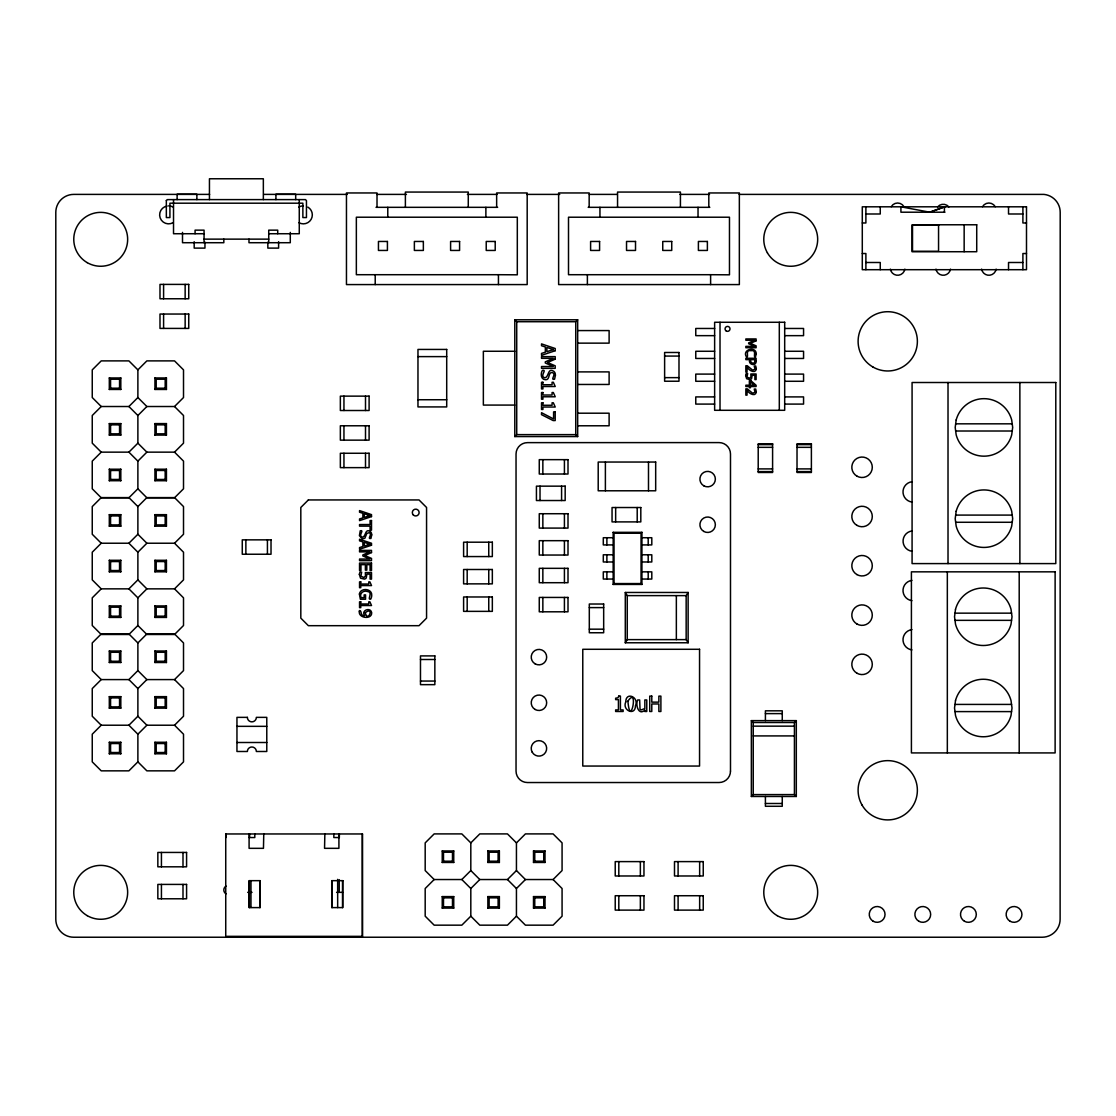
<?xml version="1.0" encoding="UTF-8"?>
<svg xmlns="http://www.w3.org/2000/svg" width="1116" height="1116" viewBox="0 0 1116 1116"><rect width="100%" height="100%" fill="white"/><g stroke="black" fill="none" stroke-linecap="round" stroke-linejoin="round"><path stroke-width="1.5" d="M263.767 833.959L263.46 848.327L249.091 848.327L249.091 833.959M324.854 833.959L324.547 848.327L338.915 848.327L338.915 833.959M625.295 642.774L627.262 639.621L627.262 595.623L625.295 592.47L688.126 592.47L688.126 642.774L625.295 642.774L625.295 592.47M688.126 642.774L686.159 639.621L686.159 595.623L688.126 592.47M109.312 389.456L110.568 388.201L119.552 388.201L120.807 389.456L120.807 377.961L109.312 377.961L109.312 389.456L120.807 389.456M119.552 388.201L119.552 379.217L120.807 377.961M137.882 397.533L146.866 406.517L174.528 406.517L183.512 397.533L183.512 369.87L174.528 360.887L146.866 360.887L137.882 369.87L137.882 397.533L128.898 406.517L101.235 406.517L92.251 415.501L92.251 443.164L101.235 452.147L128.898 452.147L137.882 461.131L137.882 488.794L128.898 497.778L101.235 497.778L92.251 488.794L92.251 461.131L101.235 452.147M109.312 435.087L110.568 433.831L119.552 433.831L120.807 435.087L120.807 423.592L109.312 423.592L109.312 435.087L120.807 435.087M119.552 433.831L119.552 424.847L120.807 423.592M154.943 389.456L156.198 388.201L165.182 388.201L166.437 389.456L166.437 377.961L154.943 377.961L154.943 389.456L166.437 389.456M165.182 388.201L165.182 379.217L166.437 377.961M128.898 452.147L137.882 443.164L137.882 415.501L146.866 406.517M109.312 480.717L110.568 479.462L119.552 479.462L120.807 480.717L120.807 469.222L109.312 469.222L109.312 480.717L120.807 480.717M119.552 479.462L119.552 470.478L120.807 469.222M154.943 435.087L156.198 433.831L165.182 433.831L166.437 435.087L166.437 423.592L154.943 423.592L154.943 435.087L166.437 435.087M165.182 433.831L165.182 424.847L166.437 423.592M137.882 461.131L146.866 452.147L174.528 452.147L183.512 443.164L183.512 415.501L174.528 406.517M109.312 526.166L110.568 524.911L119.552 524.911L120.807 526.166L109.312 526.166L109.312 514.671L120.807 514.671L120.807 526.166M109.312 514.671L110.568 515.927L119.552 515.927L120.807 514.671M154.943 480.717L156.198 479.462L165.182 479.462L166.437 480.717L166.437 469.222L154.943 469.222L154.943 480.717L166.437 480.717M165.182 479.462L165.182 470.478L166.437 469.222M137.882 534.257L146.866 543.227L174.528 543.227L183.512 534.257L183.512 506.58L174.528 497.596L146.866 497.596L137.882 506.58L137.882 534.257L128.898 543.227L101.235 543.227L92.251 552.211L92.251 579.874L101.235 588.857L128.898 588.857L137.882 597.841L137.882 625.504L128.898 634.488L101.235 634.488L92.251 625.504L92.251 597.841L101.235 588.857M109.312 571.797L110.568 570.541L119.552 570.541L120.807 571.797L120.807 560.302L109.312 560.302L109.312 571.797L120.807 571.797M119.552 570.541L119.552 561.557L120.807 560.302M154.943 526.166L156.198 524.911L165.182 524.911L166.437 526.166L166.437 514.671L154.943 514.671L154.943 526.166L166.437 526.166M154.943 514.671L156.198 515.927L165.182 515.927L166.437 514.671M128.898 588.857L137.882 579.874L137.882 552.211L146.866 543.227M109.312 617.427L110.568 616.172L119.552 616.172L120.807 617.427L120.807 605.932L109.312 605.932L109.312 617.427L120.807 617.427M119.552 616.172L119.552 607.188L120.807 605.932M154.943 571.797L156.198 570.541L165.182 570.541L166.437 571.797L166.437 560.302L154.943 560.302L154.943 571.797L166.437 571.797M165.182 570.541L165.182 561.557L166.437 560.302M137.882 597.841L146.866 588.857L174.528 588.857L183.512 597.841L183.512 625.504L174.528 634.488L146.866 634.488L137.882 625.504M174.528 588.857L183.512 579.874L183.512 552.211L174.528 543.227M109.312 662.513L110.568 661.258L119.552 661.258L120.807 662.513L109.312 662.513L109.312 651.019L120.807 651.019L120.807 662.513M119.552 661.258L119.552 652.274L120.807 651.019M154.943 617.427L156.198 616.172L165.182 616.172L166.437 617.427L166.437 605.932L154.943 605.932L154.943 617.427L166.437 617.427M165.182 616.172L165.182 607.188L166.437 605.932M137.882 670.604L146.866 679.588L174.528 679.588L183.512 670.604L183.512 642.942L174.528 633.958L146.866 633.958L137.882 642.942L137.882 670.604L128.898 679.588L101.235 679.588L92.251 688.572L92.251 716.235L101.235 725.219L128.898 725.219L137.882 734.202L137.882 761.865L128.898 770.849L101.235 770.849L92.251 761.865L92.251 734.202L101.235 725.219M109.312 708.144L110.568 706.888L119.552 706.888L120.807 708.144L120.807 696.649L109.312 696.649L109.312 708.144L120.807 708.144M119.552 706.888L119.552 697.905L120.807 696.649M154.943 662.513L156.198 661.258L165.182 661.258L166.437 662.513L154.943 662.513L154.943 651.019L166.437 651.019L166.437 662.513M165.182 661.258L165.182 652.274L166.437 651.019M128.898 725.219L137.882 716.235L137.882 688.572L146.866 679.588M109.312 753.774L110.568 752.519L119.552 752.519L120.807 753.774L120.807 742.279L109.312 742.279L109.312 753.774L120.807 753.774M119.552 752.519L119.552 743.535L120.807 742.279M154.943 708.144L156.198 706.888L165.182 706.888L166.437 708.144L166.437 696.649L154.943 696.649L154.943 708.144L166.437 708.144M154.943 696.649L156.198 697.905L165.182 697.905L166.437 696.649M137.882 734.202L146.866 725.219L174.528 725.219L183.512 734.202L183.512 761.865L174.528 770.849L146.866 770.849L137.882 761.865M577.67 436.565L575.744 434.626L575.744 321.715L577.67 319.79L514.797 319.79L514.797 436.565L577.67 436.565L577.67 319.79M174.528 725.219L183.512 716.235L183.512 688.572L174.528 679.588M154.943 753.774L156.198 752.519L165.182 752.519L166.437 753.774L166.437 742.279L154.943 742.279L154.943 753.774L166.437 753.774M165.182 752.519L165.182 743.535L166.437 742.279M514.797 436.565L516.722 434.626L516.722 321.715L514.797 319.79M641.923 584.435L641.058 583.57L641.058 533.197L641.923 532.332L613.172 532.332L613.172 584.435L641.923 584.435L641.923 532.332M613.172 584.435L614.037 583.57L614.037 533.197L613.172 532.332M442.243 862.459L443.498 861.203L452.482 861.203L453.738 862.459L442.243 862.459L442.243 850.964L453.738 850.964L453.738 862.459M442.243 850.964L443.498 852.219L452.482 852.219L453.738 850.964M434.166 879.534L425.182 888.517L425.182 916.18L434.166 925.164L461.829 925.164L470.812 916.18L470.812 888.517L461.829 879.534L434.166 879.534L425.182 870.55L425.182 842.887L434.166 833.903L461.829 833.903L470.812 842.887L470.812 870.55L461.829 879.534M470.812 842.887L479.796 833.903L507.459 833.903L516.443 842.887L516.443 870.55L507.459 879.534L479.796 879.534L470.812 888.517M442.243 908.089L443.498 906.834L452.482 906.834L453.738 908.089L442.243 908.089L442.243 896.594L453.738 896.594L453.738 908.089M442.243 896.594L443.498 897.85L452.482 897.85L453.738 896.594M487.873 862.459L489.129 861.203L498.113 861.203L499.368 862.459L487.873 862.459L487.873 850.964L499.368 850.964L499.368 862.459M487.873 850.964L489.129 852.219L498.113 852.219L499.368 850.964M516.443 842.887L525.427 833.903L553.09 833.903L562.073 842.887L562.073 870.55L553.09 879.534L525.427 879.534L516.443 870.55M487.873 908.089L489.129 906.834L498.113 906.834L499.368 908.089L487.873 908.089L487.873 896.594L499.368 896.594L499.368 908.089M498.113 906.834L498.113 897.85L499.368 896.594M533.504 862.459L534.759 861.203L543.743 861.203L544.999 862.459L533.504 862.459L533.504 850.964L544.999 850.964L544.999 862.459M533.504 850.964L534.759 852.219L543.743 852.219L544.999 850.964M470.812 916.18L479.796 925.164L507.459 925.164L516.443 916.18L516.443 888.517L525.427 879.534M533.504 908.089L534.759 906.834L543.743 906.834L544.999 908.089L533.504 908.089L533.504 896.594L544.999 896.594L544.999 908.089M543.743 906.834L543.743 897.85L544.999 896.594M796.308 796.475L794.425 794.592L794.425 722.512L796.308 720.629L751.361 720.629L751.361 796.475L796.308 796.475L796.308 720.629M751.361 796.475L753.244 794.592L753.244 722.512L751.361 720.629M944.931 212.207L900.919 212.207L900.919 206.809L929.823 212.207L944.457 206.809L944.387 212.207M929.823 212.207L944.931 206.809M209.627 194.393L73.768 194.393A17.968 17.968 0 0 0 55.8 212.361L55.8 919.263A17.968 17.968 0 0 0 73.768 937.231L1042.232 937.231A17.968 17.968 0 0 0 1060.116 919.263L1060.2 212.361A18.009 18.009 0 0 0 1043.948 194.393L739.141 194.393M263.627 194.393L347.229 194.393M376.845 194.393L406.447 194.393M467.409 194.393L497.025 194.393M526.64 194.393L559.73 194.393M589.346 194.393L617.204 194.393M679.909 194.393L709.525 194.393M376.008 207.325L497.652 207.325M588.174 207.325L709.818 207.325M865.89 213.993L880.259 213.993L880.259 206.809M1022.898 213.993L1008.529 213.993L1008.529 206.809M862.291 222.977L865.89 222.977L865.89 206.809M1026.497 222.977L1022.898 222.977L1022.898 206.809M204.061 233.732L173.524 233.732L173.524 199.611M268.733 233.732L299.269 233.732L299.269 199.611M204.061 239.131L268.733 239.131M862.291 253.527L865.89 253.527L865.89 269.695M1026.497 253.527L1022.898 253.527L1022.898 269.695M865.89 262.497L880.259 262.497L880.259 269.695M1022.898 262.497L1008.529 262.497L1008.529 269.695M498.447 274.703L356.353 274.703L356.353 217.215L517.308 217.215L517.308 274.815L498.447 274.703L498.447 284.58M710.613 274.703L568.504 274.703L568.504 217.215L729.473 217.215L729.473 274.815L710.613 274.703L710.613 284.58M516.722 321.715L575.744 321.715M714.631 328.467L695.77 328.467L695.77 335.651L714.631 335.651M784.688 328.467L803.562 328.467L803.562 335.651L784.688 335.651M577.67 330.573L609.113 330.573L609.113 343.142L577.67 343.142M514.797 351.261L483.354 351.261L483.354 405.08L514.797 405.08M714.631 351.275L695.77 351.275L695.77 358.459L714.631 358.459M784.688 351.275L803.562 351.275L803.562 358.459L784.688 358.459M664.62 356.074L678.988 356.074M417.97 356.618L446.707 356.618M577.67 371.893L609.113 371.893L609.113 384.462L577.67 384.462M714.631 374.097L695.77 374.097L695.77 381.281L714.631 381.281M784.688 374.097L803.562 374.097L803.562 381.281L784.688 381.281M664.62 377.64L678.988 377.64M109.312 377.961L110.568 379.217L119.552 379.217M154.943 377.961L156.198 379.217L165.182 379.217M714.631 396.905L695.77 396.905L695.77 404.09L714.631 404.09M784.688 396.905L803.562 396.905L803.562 404.09L784.688 404.09M417.97 399.737L446.707 399.737M577.67 413.199L609.113 413.199L609.113 425.782L577.67 425.782M955.673 423.829L1012.212 423.829M109.312 423.592L110.568 424.847L119.552 424.847M154.943 423.592L156.198 424.847L165.182 424.847M955.673 431.013L1012.212 431.013M516.722 434.626L575.744 434.626M758.21 444.642L772.593 444.642M797.019 444.642L811.388 444.642M758.21 447.335L772.593 447.335M797.019 447.335L811.388 447.335M758.21 468.901L772.593 468.901M797.019 468.901L811.388 468.901M109.312 469.222L110.568 470.478L119.552 470.478M154.943 469.222L156.198 470.478L165.182 470.478M758.21 471.594L772.593 471.594M797.019 471.594L811.388 471.594M955.673 515.09L1012.212 515.09M955.673 522.274L1012.212 522.274M614.037 533.197L641.058 533.197M613.172 537.731L603.296 537.731L603.296 544.915L613.172 544.915M641.923 537.731L651.8 537.731L651.8 544.915L641.923 544.915M613.172 554.792L603.296 554.792L603.296 561.976L613.172 561.976M641.923 554.792L651.8 554.792L651.8 561.976L641.923 561.976M109.312 560.302L110.568 561.557L119.552 561.557M154.943 560.302L156.198 561.557L165.182 561.557M613.172 571.852L603.296 571.852L603.296 579.051L613.172 579.051M641.923 571.852L651.8 571.852L651.8 579.051L641.923 579.051M614.037 583.57L641.058 583.57M627.262 595.623L686.159 595.623M109.312 605.932L110.568 607.188L119.552 607.188M154.943 605.932L156.198 607.188L165.182 607.188M589.304 607.606L603.672 607.606M955.003 613.158L1011.542 613.158M955.003 620.343L1011.542 620.343M589.304 629.173L603.672 629.173M627.262 639.621L686.159 639.621M109.312 651.019L110.568 652.274L119.552 652.274M154.943 651.019L156.198 652.274L165.182 652.274M420.481 659.5L434.849 659.5M420.481 681.053L434.849 681.053M109.312 696.649L110.568 697.905L119.552 697.905M955.003 704.419L1011.542 704.419M955.003 711.603L1011.542 711.603M765.409 713.612L782.26 713.612M753.244 722.512L794.425 722.512M753.244 726.153L794.425 726.153M236.955 726.335L266.78 726.335M753.244 735.918L794.425 735.918M236.955 742.503L266.78 742.503M109.312 742.279L110.568 743.535L119.552 743.535M154.943 742.279L156.198 743.535L165.182 743.535M753.244 794.592L794.425 794.592M765.409 803.492L782.26 803.492M362.519 833.959L225.739 833.959L225.739 936.352L362.574 936.352L362.393 833.959L362.268 936.352M249.091 837.544L254.797 837.544L254.797 833.959M338.971 837.544L333.837 837.544L333.837 833.959M247.682 892.34L252.035 892.34M336.586 892.34L342.584 892.34M487.873 896.594L489.129 897.85L498.113 897.85M533.504 896.594L534.759 897.85L543.743 897.85M137.882 369.87L128.898 360.887L101.235 360.887L92.251 369.87L92.251 397.533L101.235 406.517M128.898 406.517L137.882 415.501M174.528 452.147L183.512 461.131L183.512 488.794L174.528 497.778L146.866 497.778L137.882 488.794M137.882 443.164L146.866 452.147M553.09 879.534L562.073 888.517L562.073 916.18L553.09 925.164L525.427 925.164L516.443 916.18M137.882 506.58L128.898 497.596L101.235 497.596L92.251 506.58L92.251 534.257L101.235 543.227M507.459 879.534L516.443 888.517M470.812 870.55L479.796 879.534M128.898 543.227L137.882 552.211M137.882 579.874L146.866 588.857M137.882 642.942L128.898 633.958L101.235 633.958L92.251 642.942L92.251 670.604L101.235 679.588M128.898 679.588L137.882 688.572M137.882 716.235L146.866 725.219M1019.871 382.509L1019.871 563.594M1019.201 571.838L1019.201 752.923M964.154 224.776L964.154 251.728M948.014 382.509L948.014 563.594M947.331 571.838L947.331 752.923M782.26 720.629L782.26 710.822L765.409 710.822L765.409 720.629M782.26 796.475L782.26 806.282L765.409 806.282L765.409 796.475M779.303 322.273L779.303 410.297M720.015 322.273L720.015 410.297M708.813 207.325L708.813 192.956L739.35 192.956L739.35 284.58L558.628 284.58L558.628 192.956L589.164 192.956L589.164 207.325M699.648 861.608L699.648 875.976M699.648 895.73L699.648 910.112M698.03 207.325L698.03 217.215M680.425 207.325L680.425 192.064L617.553 192.064L617.553 207.325M678.096 861.608L678.096 875.976M678.096 895.73L678.096 910.112M676.352 595.623L676.352 639.621M648.494 462.038L648.494 490.789M648.201 537.731L648.201 544.915M648.201 554.792L648.201 561.976M648.201 571.852L648.201 579.051M640.361 861.608L640.361 875.976M640.361 895.73L640.361 910.112M637.208 507.529L637.208 521.897M618.808 861.608L618.808 875.976M618.808 895.73L618.808 910.112M615.655 507.529L615.655 521.897M606.881 537.731L606.881 544.915M606.881 554.792L606.881 561.976M606.881 571.852L606.881 579.051M605.388 462.038L605.388 490.789M599.948 207.325L599.948 217.215M587.379 274.703L587.379 284.58M564.417 459.653L564.417 474.021M564.417 513.723L564.417 528.091M564.417 540.674L564.417 555.043M564.417 568.337L564.417 582.705M564.417 597.437L564.417 611.805M561.585 486.158L561.585 500.526M543.743 852.219L543.743 861.203M542.85 459.653L542.85 474.021M542.85 513.723L542.85 528.091M542.85 540.674L542.85 555.043M542.85 568.337L542.85 582.705M542.85 597.437L542.85 611.805M540.018 486.158L540.018 500.526M534.759 852.219L534.759 861.203M534.759 897.85L534.759 906.834M498.113 852.219L498.113 861.203M496.648 207.325L496.648 192.956L527.184 192.956L527.184 284.58L346.462 284.58L346.462 192.956L377.013 192.956L377.013 207.325M489.129 852.219L489.129 861.203M489.129 897.85L489.129 906.834M488.752 542.195L488.752 556.563M488.752 569.495L488.752 583.863M488.752 596.976L488.752 611.359M485.879 207.325L485.879 217.215M468.274 207.325L468.274 192.064L405.387 192.064L405.387 207.325M467.185 542.195L467.185 556.563M467.185 569.495L467.185 583.863M467.185 596.976L467.185 611.359M452.482 852.219L452.482 861.203M452.482 897.85L452.482 906.834M443.498 852.219L443.498 861.203M443.498 897.85L443.498 906.834M387.782 207.325L387.782 217.215M375.213 274.703L375.213 284.58M365.504 396.138L365.504 410.507M365.504 425.782L365.504 440.15M365.504 453.263L365.504 467.632M343.951 396.138L343.951 410.507M343.951 425.782L343.951 440.15M343.951 453.263L343.951 467.632M342.514 880.663L342.514 907.601M339.348 833.959L339.348 837.544M339.222 879.701L339.222 892.34M337.66 879.366L337.66 907.573M332.038 880.663L332.038 907.601M295.684 199.611L295.684 194.212L275.931 194.212L275.917 199.611M290.286 232.407L290.286 242.716L248.98 242.716L248.98 239.131M278.609 241.726L278.609 248.115L267.84 248.115L267.84 242.116M277.717 233.732L277.717 230.147L268.733 230.147L268.733 242.716M267.421 539.851L267.421 554.234M263.348 199.611L263.348 178.769L209.445 178.769L209.445 199.611M259.875 880.663L259.875 907.601M250.974 880.663L250.974 907.447M249.579 833.959L249.579 837.544M249.398 880.663L249.398 907.601M245.869 539.851L245.869 554.234M225.99 833.959L225.99 837.544M223.828 239.131L223.828 242.716L182.508 242.716L182.508 232.407M204.953 242.116L204.953 248.115L194.184 248.115L194.184 241.726M204.061 242.716L204.061 230.147L195.077 230.147L195.077 233.732M196.876 199.611L196.876 194.212L177.137 194.212L177.109 199.611M185.144 284.399L185.144 298.767M185.144 314.042L185.144 328.411M182.996 852.443L182.996 866.811M182.996 884.416L182.996 898.785M165.182 515.927L165.182 524.911M165.182 697.905L165.182 706.888M163.592 284.399L163.592 298.767M163.592 314.042L163.592 328.411M161.429 852.443L161.429 866.811M161.429 884.416L161.429 898.785M156.198 379.217L156.198 388.201M156.198 424.847L156.198 433.831M156.198 470.478L156.198 479.462M156.198 515.927L156.198 524.911M156.198 561.557L156.198 570.541M156.198 607.188L156.198 616.172M156.198 652.274L156.198 661.258M156.198 697.905L156.198 706.888M156.198 743.535L156.198 752.519M119.552 515.927L119.552 524.911M110.568 379.217L110.568 388.201M110.568 424.847L110.568 433.831M110.568 470.478L110.568 479.462M110.568 515.927L110.568 524.911M110.568 561.557L110.568 570.541M110.568 607.188L110.568 616.172M110.568 652.274L110.568 661.258M110.568 697.905L110.568 706.888M110.568 743.535L110.568 752.519M226.018 893.874A4.492 4.492 0 0 1 226.018 886.09M911.939 649.889A10.239 10.239 0 0 1 911.939 629.577M911.939 600.673A10.239 10.239 0 0 1 911.939 580.362M911.939 551.262A10.239 10.239 0 0 1 911.939 530.965M911.939 502.047A10.239 10.239 0 0 1 911.939 481.735M173.106 222.656A8.984 8.984 0 0 1 160.174 217.941A8.984 8.984 0 0 1 167.079 206.028M168.614 205.888A8.984 8.984 0 0 1 173.106 207.102M307.849 207.102A8.984 8.984 0 0 1 311.127 219.364A8.984 8.984 0 0 1 298.865 222.656M298.865 207.102A8.984 8.984 0 0 1 303.357 205.888M904.881 269.137A7.366 7.366 0 0 1 890.359 269.137M996.142 269.137A7.366 7.366 0 0 1 981.62 269.137M891.238 206.697A7.366 7.366 0 0 1 904.002 206.697M982.498 206.697A7.366 7.366 0 0 1 995.263 206.697M950.511 269.137A7.366 7.366 0 0 1 935.989 269.137M937.593 206.92A7.366 7.366 0 0 1 948.907 206.92M625.783 701.88C621.849 710.432 635.423 716.416 635.45 705.731C639.356 697.193 625.825 691.195 625.783 701.88M627.917 701.113C630.219 729.878 638.994 685.057 627.917 701.113M756.104 360.845C756.801 366.732 747.748 365.044 749.673 359.631L745.851 359.631L745.851 358.278L756.104 358.278L756.104 360.845M371.712 534.885L370.944 538.442C366.606 539.516 372.884 534.159 369.229 532.681L366.857 533.406L364.82 538.331L362.254 538.833L359.394 535.694L360.259 530.77C364.793 529.654 357.985 535.485 361.891 537.075C366.16 537.926 364.597 527.826 370.205 531.495A3.808 3.808 0 0 1 371.475 533.281L371.712 534.885M555.433 375.143L554.554 379.203C549.602 380.43 556.772 374.306 552.587 372.632C547.705 371.433 550.453 380.277 545.417 379.733C540.814 379.607 540.437 373.539 542.348 370.442C547.524 369.173 539.753 375.827 544.203 377.654C549.086 378.617 547.3 367.066 553.717 371.265A4.352 4.352 0 0 1 555.154 373.302L555.433 375.143M359.352 611.233C357.901 618.362 372.298 619.924 371.67 612.586C370.456 606.672 360.608 610.466 364.695 615.627C359.924 616.688 362.1 610.117 359.478 610.55L359.352 611.233M359.338 574.349L360.468 578.144L364.332 579.106A2.971 2.971 0 0 0 366.229 577.962L366.913 574.112L370.094 574.112L370.094 579.12L371.502 579.12L371.502 572.564L365.337 572.564L365.504 576.037L363.942 577.516L360.859 576.163L361.668 572.173L359.98 572.062L359.338 574.349M745.669 375.506L746.646 378.756L749.952 379.593A2.539 2.539 0 0 0 751.584 378.603L752.17 375.297L754.89 375.297L754.89 379.593L756.104 379.593L756.104 373.972L750.817 373.972L750.956 376.957L749.617 378.226L746.981 377.069L747.678 373.553L746.213 373.553L745.669 375.506M166.34 200.545L166.34 217.564L169.925 217.564L169.925 203.196L302.868 203.196L302.868 217.564L306.454 217.564L306.454 200.685L305.519 199.611L167.414 199.611L166.34 200.545M756.313 368.601C755.797 374.46 748.487 370.247 747.023 367.038L747.023 372.088L745.851 372.088L745.851 365.755L747.288 365.755L752.602 370.149L755.016 369.187L754.235 366.048L755.685 365.964L756.313 368.601M756.313 391.688C755.797 397.547 748.487 393.334 747.023 390.126L747.023 395.162L745.851 395.162L745.851 388.842L747.288 388.842L752.602 393.237L755.016 392.274L754.235 389.052L755.685 389.052L756.313 391.688M359.408 594.033L360.342 599.222L365.56 599.222L365.56 594.884L364.165 594.884L364.165 597.646L361.068 597.646C358.975 593.461 363.663 589.89 367.527 591.48C373.539 592.094 366.592 600.087 370.693 599.166L371.056 598.371A7.659 7.659 0 0 0 371.712 595.26C372.2 588.369 360.356 587.421 359.408 594.033M756.285 353.842L755.42 357.008C752.658 357.636 757.429 349.378 750.956 350.647C744.539 349.42 749.31 357.622 746.548 357.008C741.429 349.685 755.992 345.611 756.285 353.842M754.932 360.761C755.379 365.002 749.255 363.174 750.831 359.631L754.932 359.631L754.932 360.761M365.253 612.656C367.68 623.509 374.92 605.667 365.253 612.656M956.175 419.979L955.198 427.428L956.175 434.863A28.737 28.737 0 0 0 1011.696 434.863L1012.686 427.428L1011.696 419.979A28.737 28.737 0 0 0 956.175 419.979M956.175 511.24L955.198 518.689L956.175 526.124A28.737 28.737 0 0 0 1011.696 526.124L1012.686 518.689L1011.696 511.24A28.737 28.737 0 0 0 956.175 511.24M955.505 609.308L954.529 616.757L955.505 624.193A28.737 28.737 0 0 0 1011.026 624.193L1012.017 616.757L1011.026 609.308A28.737 28.737 0 0 0 955.505 609.308M955.505 700.569L954.529 708.018L955.505 715.454A28.737 28.737 0 0 0 1011.026 715.454L1012.017 708.018L1011.026 700.569A28.737 28.737 0 0 0 955.505 700.569M618.808 696.063L617.971 697.765L615.641 698.211L615.641 699.62L618.431 699.62L618.431 709.915L615.641 709.915L615.641 711.492L623.133 711.492L623.133 709.915L620.412 709.915L620.412 696.063L618.808 696.063M730.492 771.128L730.492 454.003A11.411 11.411 0 0 0 719.095 442.592L527.45 442.634A11.411 11.411 0 0 0 516.038 454.003L516.038 771.128A11.411 11.411 0 0 0 527.45 782.539L719.123 782.525A11.411 11.411 0 0 0 730.492 771.128M308.365 499.94L300.818 507.473L300.818 618.138L308.365 625.685L419.016 625.685L426.563 618.138L426.563 507.473L419.016 499.94L308.365 499.94M644.839 710.208C638.505 716.012 635.199 704.573 637.71 699.955L639.649 699.955L640.026 709.106A1.493 1.493 0 0 0 641.17 709.915L644.839 708.562L644.839 699.955L646.778 699.955L646.778 711.492L644.839 711.492L644.839 710.208M555.196 359.115L547.579 362.533L555.196 365.825L555.196 368.35L541.525 368.35L541.525 366.536L553.299 366.536L545.292 362.965L545.292 361.863L553.299 358.334L541.525 358.334L541.525 356.632L555.196 356.632L555.196 359.115M756.104 340.812L750.384 343.365L756.104 345.834L756.104 347.732L745.851 347.732L745.851 346.365L754.681 346.365L748.669 343.7L748.669 342.877L754.681 340.227L745.851 340.227L745.851 338.943L756.104 338.943L756.104 340.812M371.502 552.56L364.848 555.545L371.502 558.418L371.502 560.637L359.547 560.637L359.547 559.046L369.842 559.046L362.84 555.921L362.84 554.959L369.842 551.876L359.547 551.876L359.547 550.383L371.502 550.383L371.502 552.56M555.196 350.731L541.525 355.348L541.525 353.423L545.347 352.182L545.347 346.964L541.525 345.723L541.525 343.895L555.196 348.499L555.196 350.731M371.502 516.596L359.547 520.628L359.547 518.954L362.881 517.866L362.881 513.29L359.547 512.216L359.547 510.598L371.502 514.629L371.502 516.596M371.502 545.222L359.547 549.253L359.547 547.579L362.881 546.491L362.881 541.916L359.547 540.841L359.547 539.237L371.502 543.269L371.502 545.222M553.341 349.573L546.896 351.68L546.896 347.467L553.341 349.573M369.87 515.578L364.235 517.419L364.235 513.737L369.87 515.578M369.87 544.203L364.235 546.045L364.235 542.362L369.87 544.203M1026.497 206.809L862.291 206.809L862.291 269.695L1026.497 269.695L1026.497 206.809M976.723 224.776L912.051 224.776L912.051 251.728L976.723 251.728L976.723 224.776M938.556 225.223L912.511 225.223L912.511 251.281L938.556 251.281L938.556 225.223M387.419 241.461L378.45 241.461L378.45 250.444L387.419 250.444L387.419 241.461M423.355 241.461L414.371 241.461L414.371 250.444L423.355 250.444L423.355 241.461M459.583 241.461L450.599 241.461L450.599 250.444L459.583 250.444L459.583 241.461M495.211 241.461L486.227 241.461L486.227 250.444L495.211 250.444L495.211 241.461M599.585 241.461L590.601 241.461L590.601 250.444L599.585 250.444L599.585 241.461M635.52 241.461L626.536 241.461L626.536 250.444L635.52 250.444L635.52 241.461M671.734 241.461L662.751 241.461L662.751 250.444L671.734 250.444L671.734 241.461M707.377 241.461L698.393 241.461L698.393 250.444L707.377 250.444L707.377 241.461M188.744 284.399L159.993 284.399L159.993 298.767L188.744 298.767L188.744 284.399M188.744 314.042L159.993 314.042L159.993 328.411L188.744 328.411L188.744 314.042M784.688 322.273L714.631 322.273L714.631 410.297L784.688 410.297L784.688 322.273M446.707 349.434L417.97 349.434L417.97 406.921L446.707 406.921L446.707 349.434M678.988 352.489L664.62 352.489L664.62 381.226L678.988 381.226L678.988 352.489M750.817 380.668L749.366 380.668L749.366 385.201L745.851 385.201L745.851 386.527L749.366 386.527L749.366 387.74L750.468 387.74L750.468 386.527L756.104 386.527L756.104 385.257L750.817 380.668M542.92 382.272L541.525 382.272L541.525 388.94L542.92 388.94L542.92 386.513L555.238 386.513L553.327 382.272L552.085 382.272L552.085 384.755L542.92 384.755L542.92 382.272M1055.792 382.509L912.079 382.509L912.079 563.594L1055.792 563.594L1055.792 382.509M754.486 385.201L750.468 385.201L750.468 381.742L754.486 385.201M542.92 392.539L541.525 392.539L541.525 399.207L542.92 399.207L542.92 396.78L555.238 396.78L553.327 392.539L552.085 392.539L552.085 395.022L542.92 395.022L542.92 392.539M369.103 396.138L340.352 396.138L340.352 410.507L369.103 410.507L369.103 396.138M542.92 402.792L541.525 402.792L541.525 409.46L542.92 409.46L542.92 407.033L555.238 407.033L553.327 402.792L552.085 402.792L552.085 405.275L542.92 405.275L542.92 402.792M555.196 411.888L553.592 411.888L553.592 418.96L541.525 412.697L541.525 414.65L553.145 420.565L555.196 420.565L555.196 411.888M369.103 425.782L340.352 425.782L340.352 440.15L369.103 440.15L369.103 425.782M772.593 443.75L758.21 443.75L758.21 472.486L772.593 472.486L772.593 443.75M811.388 443.75L797.019 443.75L797.019 472.486L811.388 472.486L811.388 443.75M369.103 453.263L340.352 453.263L340.352 467.632L369.103 467.632L369.103 453.263M568.002 459.653L539.265 459.653L539.265 474.021L568.002 474.021L568.002 459.653M655.678 462.038L598.204 462.038L598.204 490.789L655.678 490.789L655.678 462.038M565.17 486.158L536.433 486.158L536.433 500.526L565.17 500.526L565.17 486.158M640.807 507.529L612.056 507.529L612.056 521.897L640.807 521.897L640.807 507.529M568.002 513.723L539.265 513.723L539.265 528.091L568.002 528.091L568.002 513.723M371.502 520.544L370.08 520.544L370.08 524.548L359.547 524.548L359.547 526.138L370.08 526.138L370.08 530.156L371.502 530.156L371.502 520.544M271.021 539.851L242.27 539.851L242.27 554.234L271.021 554.234L271.021 539.851M568.002 540.674L539.265 540.674L539.265 555.043L568.002 555.043L568.002 540.674M492.337 542.195L463.6 542.195L463.6 556.563L492.337 556.563L492.337 542.195M371.502 563.064L359.547 563.064L359.547 570.527L360.956 570.527L360.956 564.654L365.392 564.654L365.392 570.136L366.815 570.136L366.815 564.654L370.08 564.654L370.08 570.527L371.502 570.527L371.502 563.064M568.002 568.337L539.265 568.337L539.265 582.705L568.002 582.705L568.002 568.337M492.337 569.495L463.6 569.495L463.6 583.863L492.337 583.863L492.337 569.495M1055.122 571.838L911.409 571.838L911.409 752.923L1055.122 752.923L1055.122 571.838M360.761 581.868L359.547 581.868L359.547 587.7L360.761 587.7L360.761 585.579L371.544 585.579L369.87 581.868L368.782 581.868L368.782 584.031L360.761 584.031L360.761 581.868M492.337 596.976L463.6 596.976L463.6 611.359L492.337 611.359L492.337 596.976M568.002 597.437L539.265 597.437L539.265 611.805L568.002 611.805L568.002 597.437M360.761 601.817L359.547 601.817L359.547 607.648L360.761 607.648L360.761 605.528L371.544 605.528L369.87 601.817L368.782 601.817L368.782 603.993L360.761 603.993L360.761 601.817M603.672 604.021L589.304 604.021L589.304 632.758L603.672 632.758L603.672 604.021M699.551 649.289L582.775 649.289L582.775 766.05L699.551 766.05L699.551 649.289M434.849 655.901L420.481 655.901L420.481 684.652L434.849 684.652L434.849 655.901M651.786 696.119L649.735 696.119L649.735 711.492L651.786 711.492L651.786 703.959L658.859 703.959L658.859 711.492L660.895 711.492L660.895 696.119L658.859 696.119L658.859 702.145L651.786 702.145L651.786 696.119M247.375 717.365L236.955 717.365L236.955 751.487L247.375 751.487A4.492 4.492 0 0 1 251.867 746.995A4.492 4.492 0 0 1 256.359 751.487L266.78 751.487L266.78 717.365L256.359 717.365A4.492 4.492 0 0 1 251.867 721.857A4.492 4.492 0 0 1 247.375 717.365M186.581 852.443L157.844 852.443L157.844 866.811L186.581 866.811L186.581 852.443M643.96 861.608L615.223 861.608L615.223 875.976L643.96 875.976L643.96 861.608M703.247 861.608L674.496 861.608L674.496 875.976L703.247 875.976L703.247 861.608M260.181 880.663L249.091 880.663L249.091 907.601L260.181 907.601L260.181 880.663M342.821 880.663L331.731 880.663L331.731 907.601L342.821 907.601L342.821 880.663M186.581 884.416L157.844 884.416L157.844 898.785L186.581 898.785L186.581 884.416M643.96 895.73L615.223 895.73L615.223 910.112L643.96 910.112L643.96 895.73M703.247 895.73L674.496 895.73L674.496 910.112L703.247 910.112L703.247 895.73M87.243 262.651A26.951 26.951 0 0 0 127.656 239.312A26.951 26.951 0 0 0 87.243 215.974A26.951 26.951 0 0 0 87.243 262.651M87.243 915.664A26.951 26.951 0 0 0 127.656 892.326A26.951 26.951 0 0 0 87.243 868.987A26.951 26.951 0 0 0 87.243 915.664M767.389 252.788A26.951 26.951 0 0 0 814.066 252.788A26.951 26.951 0 0 0 790.728 212.361A26.951 26.951 0 0 0 767.389 252.788M777.252 915.664A26.951 26.951 0 0 0 817.679 892.326A26.951 26.951 0 0 0 777.252 868.987A26.951 26.951 0 0 0 777.252 915.664M856.935 673.213A10.239 10.239 0 0 0 872.293 664.355A10.239 10.239 0 0 0 856.935 655.483A10.239 10.239 0 0 0 856.935 673.213M856.935 623.997A10.239 10.239 0 0 0 872.293 615.125A10.239 10.239 0 0 0 856.935 606.253A10.239 10.239 0 0 0 856.935 623.997M856.935 574.587A10.239 10.239 0 0 0 872.293 565.728A10.239 10.239 0 0 0 856.935 556.856A10.239 10.239 0 0 0 856.935 574.587M856.935 525.371A10.239 10.239 0 0 0 872.293 516.499A10.239 10.239 0 0 0 856.935 507.64A10.239 10.239 0 0 0 856.935 525.371M856.935 476.141A10.239 10.239 0 0 0 872.293 467.283A10.239 10.239 0 0 0 856.935 458.411A10.239 10.239 0 0 0 856.935 476.141M872.921 367.011A29.644 29.644 0 0 0 917.38 341.343A29.644 29.644 0 0 0 872.921 315.675A29.644 29.644 0 0 0 872.921 367.011M862.068 805.096A29.644 29.644 0 0 0 913.404 805.096A29.644 29.644 0 0 0 887.736 760.638A29.644 29.644 0 0 0 862.068 805.096M1010.078 921.258A7.91 7.91 0 0 0 1021.935 914.423A7.91 7.91 0 0 0 1010.078 907.573A7.91 7.91 0 0 0 1010.078 921.258M964.447 921.258A7.91 7.91 0 0 0 976.305 914.423A7.91 7.91 0 0 0 964.447 907.573A7.91 7.91 0 0 0 964.447 921.258M918.817 921.258A7.91 7.91 0 0 0 930.674 914.423A7.91 7.91 0 0 0 918.817 907.573A7.91 7.91 0 0 0 918.817 921.258M873.186 921.258A7.91 7.91 0 0 0 885.044 914.423A7.91 7.91 0 0 0 873.186 907.573A7.91 7.91 0 0 0 873.186 921.258M726.251 330.992A2.483 2.483 0 0 0 730.017 328.927A2.483 2.483 0 0 0 726.349 326.695A2.483 2.483 0 0 0 726.251 330.992M413.311 514.964A3.418 3.418 0 0 0 419.016 513.444A3.418 3.418 0 0 0 414.845 509.259A3.418 3.418 0 0 0 413.311 514.964M532.248 752.254A7.728 7.728 0 0 0 545.626 752.254A7.728 7.728 0 0 0 538.944 740.661A7.728 7.728 0 0 0 532.248 752.254M535.08 709.455A7.728 7.728 0 0 0 546.673 702.759A7.728 7.728 0 0 0 535.08 696.077A7.728 7.728 0 0 0 535.08 709.455M535.08 663.825A7.728 7.728 0 0 0 546.673 657.129A7.728 7.728 0 0 0 535.08 650.447A7.728 7.728 0 0 0 535.08 663.825M703.764 485.795A7.728 7.728 0 0 0 715.356 479.099A7.728 7.728 0 0 0 703.764 472.417A7.728 7.728 0 0 0 703.764 485.795M703.764 531.425A7.728 7.728 0 0 0 715.356 524.729A7.728 7.728 0 0 0 703.764 518.047A7.728 7.728 0 0 0 703.764 531.425"/></g></svg>
